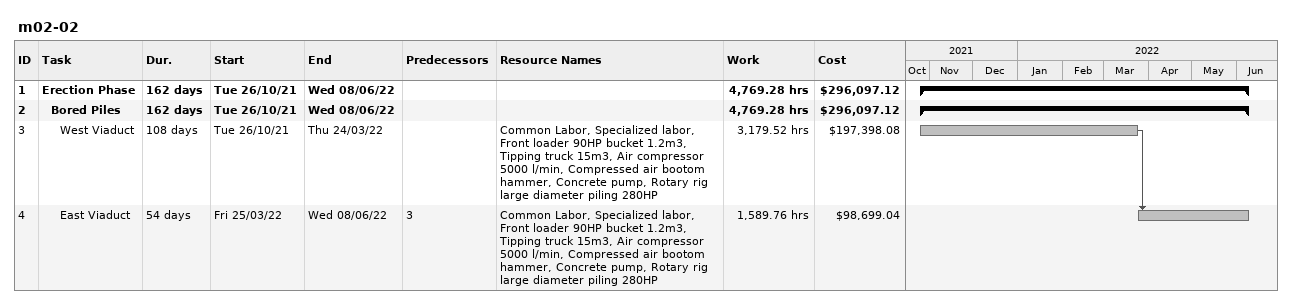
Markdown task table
m02-02

| ID | Level | Task | Duration | Start | Finish | Predecessors | Resources | Work (h) | Cost ($) |
|---|---|---|---|---|---|---|---|---|---|
| 1 | 1 | **Erection Phase** | 162d | 2021-10-26 | 2022-06-08 |  |  | 4769.28 | 296097.12 |
| 2 | 2 | **Bored Piles** | 162d | 2021-10-26 | 2022-06-08 |  |  | 4769.28 | 296097.12 |
| 3 | 3 | West Viaduct | 108d | 2021-10-26 | 2022-03-24 |  | Common Labor, Specialized labor, Front loader 90HP bucket 1.2m3, Tipping truck 15m3, Air compressor 5000 l/min, Compressed air bootom hammer, Concrete pump, Rotary rig large diameter piling 280HP | 3179.52 | 197398.08 |
| 4 | 3 | East Viaduct | 54d | 2022-03-25 | 2022-06-08 | 3 | Common Labor, Specialized labor, Front loader 90HP bucket 1.2m3, Tipping truck 15m3, Air compressor 5000 l/min, Compressed air bootom hammer, Concrete pump, Rotary rig large diameter piling 280HP | 1589.76 | 98699.04 |
